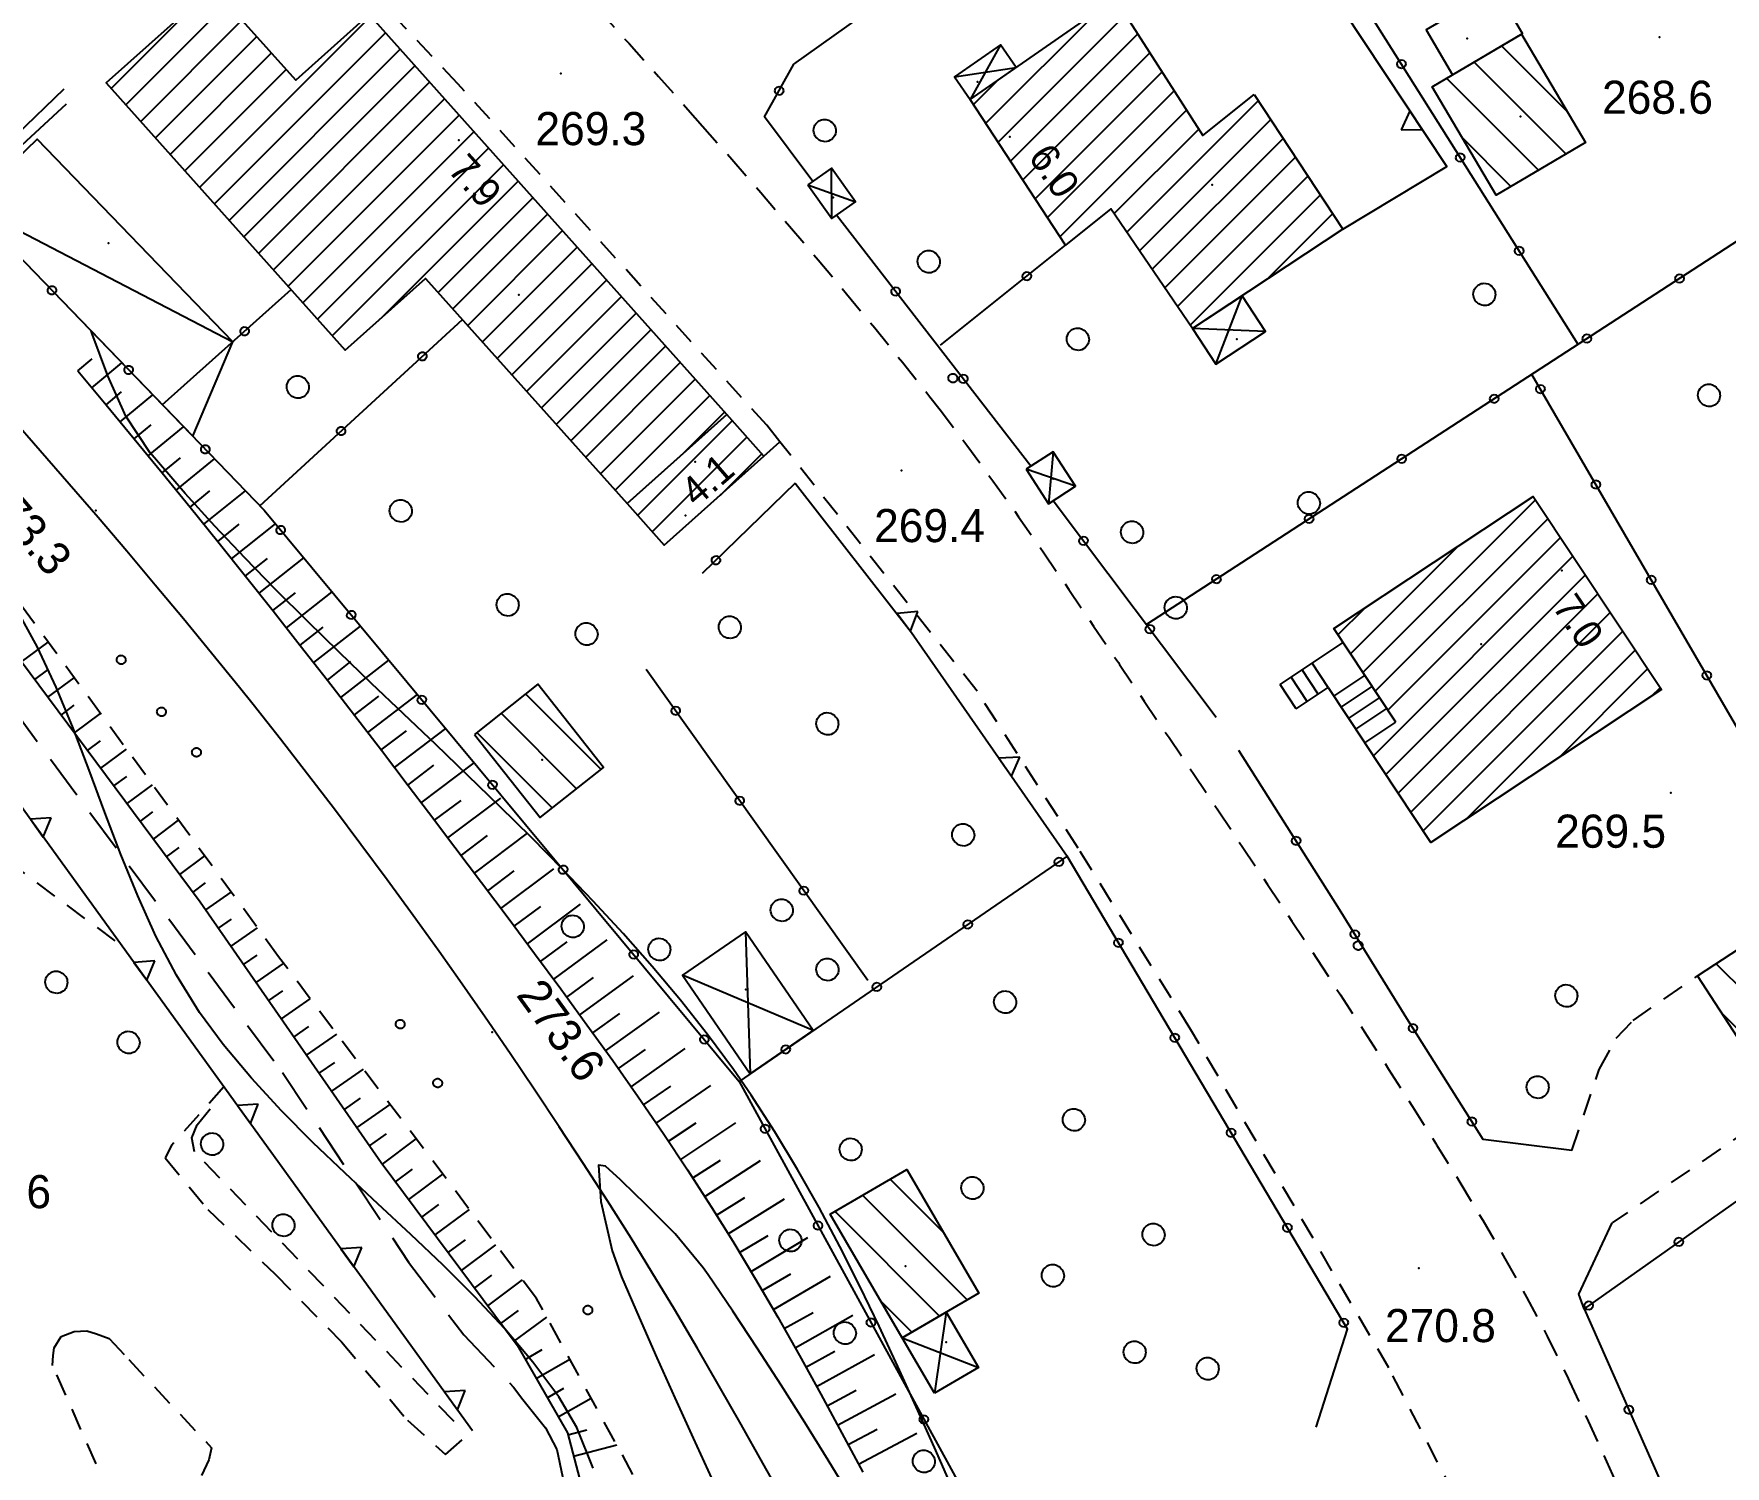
# Model space of a CAD drawing. Extents: x 1518652 to 1519378, y 5069750 to 5070202.
# Drawn here: x 1518920 to 1518996.6, y 5070074.2 to 5070139.1 of the extents above; entities that cross this region are included whole.
import ezdxf

# ---------------------------------------------------------------- set-up
doc = ezdxf.new("R2010")
doc.units = 0
doc.header["$MEASUREMENT"] = 0
for name, pattern in [('L04', [0]), ('L10', [1.7, 1, -0.7]), ('L12', [3, 2, -1])]:
    doc.linetypes.add(name, pattern=pattern)
for name, color, linetype in [('1100_FSbinario', 5, 'Continuous'), ('2221_SCampestre', 2, 'L12'), ('2310_SU', 2, 'Continuous'), ('2321_PEDmarciap', 1, 'L10'), ('2641_MUROspec', 2, 'Continuous'), ('3007_TETTOIE', 2, 'Continuous'), ('3013_BARACCHE', 2, 'Continuous'), ('3016_BOXmur', 2, 'Continuous'), ('3046_SCALE', 1, 'Continuous'), ('3047_GRADINI', 6, 'Continuous'), ('3054_CANCmuro', 1, 'L04'), ('3110_EDresiden', 3, 'Continuous'), ('3844_ILL', 4, 'Continuous'), ('3854_MTtr', 4, 'Continuous'), ('5100_ALBERO', 1, 'Continuous'), ('5651_VIALETTI', 1, 'L10'), ('7012_CLInter', 6, 'Continuous'), ('7111_SCARciglio', 1, 'Continuous'), ('7112_SCARpiede', 1, 'L10'), ('7113_SCARvest', 6, 'Continuous'), ('8321_PQTerra', 2, 'Continuous'), ('8322_Qmpiede', 2, 'Continuous'), ('8324_altezza', 1, 'Continuous'), ('SCM_Campiture', 1, 'Continuous'), ('SCM_Diagonali', 6, 'Continuous')]:
    doc.layers.add(name, color=color, linetype=linetype)
doc.styles.add('Style00', font='Leroy', dxfattribs={"height": 0.2})

# ---------------------------------------------------------------- blocks, each defined once
blk = doc.blocks.new('S37')
at = {"linetype": 'Continuous'}
for p, q in [((-0.99, -0.01), (-0.97, 0.17)), ((-0.97, 0.17), (-0.93, 0.33)), ((-0.93, 0.33), (-0.87, 0.47)), ((-0.87, 0.47), (-0.79, 0.6)), ((-0.79, 0.6), (-0.68, 0.71)), ((-0.68, 0.71), (-0.58, 0.8)), ((-0.58, 0.8), (-0.49, 0.87)), ((-0.49, 0.87), (-0.37, 0.93)), ((-0.37, 0.93), (-0.26, 0.97)), ((-0.26, 0.97), (-0.13, 0.99)), ((-0.13, 0.99), (-0.01, 1)), ((-0.01, 1), (0.15, 0.99)), ((0.15, 0.99), (0.35, 0.94)), ((0.35, 0.94), (0.55, 0.82)), ((0.55, 0.82), (0.68, 0.73)), ((0.68, 0.73), (0.77, 0.62)), ((0.77, 0.62), (0.87, 0.5)), ((0.87, 0.5), (0.93, 0.39)), ((0.93, 0.39), (0.99, 0.23)), ((0.99, 0.23), (1.01, 0.09)), ((1.01, 0.09), (1.03, -0.03)), ((-0.97, -0.15), (-0.99, -0.01)), ((-0.94, -0.26), (-0.97, -0.15)), ((-0.9, -0.4), (-0.94, -0.26)), ((-0.84, -0.51), (-0.9, -0.4)), ((-0.78, -0.61), (-0.84, -0.51)), ((-0.66, -0.71), (-0.78, -0.61)), ((-0.57, -0.8), (-0.66, -0.71)), ((-0.49, -0.87), (-0.57, -0.8)), ((-0.36, -0.93), (-0.49, -0.87)), ((-0.22, -0.98), (-0.36, -0.93)), ((-0.06, -1.01), (-0.22, -0.98)), ((0.07, -1.02), (-0.06, -1.01)), ((0.22, -1.01), (0.07, -1.02)), ((0.36, -0.97), (0.22, -1.01)), ((0.52, -0.89), (0.36, -0.97)), ((0.65, -0.81), (0.52, -0.89)), ((0.78, -0.68), (0.65, -0.81)), ((0.87, -0.56), (0.78, -0.68)), ((0.93, -0.45), (0.87, -0.56)), ((0.98, -0.3), (0.93, -0.45)), ((1.01, -0.17), (0.98, -0.3)), ((1.03, -0.03), (1.01, -0.17))]:
    blk.add_line(p, q, dxfattribs=at)
blk = doc.blocks.new('Q0050013')
at = {"linetype": 'Continuous'}
for p, q in [((-0.194, -0.003), (-0.17, 0.098)), ((-0.17, 0.098), (-0.099, 0.169)), ((-0.099, 0.169), (-0.001, 0.195)), ((-0.001, 0.195), (0.096, 0.17)), ((0.096, 0.17), (0.169, 0.1)), ((0.169, 0.1), (0.197, -0.001)), ((-0.162, -0.108), (-0.194, -0.003)), ((-0.096, -0.171), (-0.162, -0.108)), ((0.001, -0.196), (-0.096, -0.171)), ((0.097, -0.17), (0.001, -0.196)), ((0.168, -0.1), (0.097, -0.17)), ((0.197, -0.001), (0.168, -0.1))]:
    blk.add_line(p, q, dxfattribs=at)
blk = doc.blocks.new('Q0200100')
at = {"linetype": 'Continuous'}
for p, q in [((0, 0.8), (-0.5, 0)), ((0.5, 0), (0, 0.8)), ((-0.5, 0), (0.5, 0))]:
    blk.add_line(p, q, dxfattribs=at)
blk = doc.blocks.new('CAMP_AC31B08F')
at = {"layer": 'SCM_Campiture', "linetype": 'Continuous'}
for p, q in [((1518980.214, 5070110.151), (1518988.028, 5070117.964)), ((1518980.778, 5070109.301), (1518988.592, 5070117.114)), ((1518981.343, 5070108.45), (1518989.156, 5070116.264)), ((1518979.65, 5070111.001), (1518984.51, 5070115.861)), ((1518980.69, 5070106.384), (1518989.72, 5070115.414)), ((1518981.254, 5070105.534), (1518990.285, 5070114.564)), ((1518981.818, 5070104.684), (1518990.849, 5070113.714)), ((1518979.086, 5070111.851), (1518980.306, 5070113.071)), ((1518982.383, 5070103.834), (1518991.413, 5070112.864)), ((1518982.947, 5070102.984), (1518991.977, 5070112.014)), ((1518984.876, 5070103.498), (1518992.541, 5070111.164)), ((1518989.08, 5070106.288), (1518993.105, 5070110.314)), ((1518993.284, 5070109.079), (1518993.669, 5070109.464))]:
    blk.add_line(p, q, dxfattribs=at)
blk = doc.blocks.new('CAMP_FBAA5779')
at = {"layer": 'SCM_Campiture', "linetype": 'Continuous'}
for p, q in [((1518963.143, 5070135.017), (1518968.303, 5070140.177)), ((1518963.703, 5070134.163), (1518969.469, 5070139.929)), ((1518964.263, 5070133.308), (1518970.021, 5070139.067)), ((1518964.822, 5070132.454), (1518970.573, 5070138.204)), ((1518962.583, 5070135.872), (1518963.666, 5070136.954)), ((1518965.382, 5070131.599), (1518971.125, 5070137.342)), ((1518965.942, 5070130.745), (1518971.677, 5070136.48)), ((1518969.528, 5070130.088), (1518975.481, 5070136.041)), ((1518966.502, 5070129.89), (1518972.229, 5070135.617)), ((1518970.102, 5070129.248), (1518976.043, 5070135.189)), ((1518968.955, 5070130.929), (1518972.78, 5070134.755)), ((1518970.675, 5070128.407), (1518976.604, 5070134.336)), ((1518971.248, 5070127.566), (1518977.166, 5070133.484)), ((1518971.822, 5070126.725), (1518977.728, 5070132.631)), ((1518972.395, 5070125.884), (1518978.289, 5070131.779)), ((1518975.895, 5070127.97), (1518978.851, 5070130.926))]:
    blk.add_line(p, q, dxfattribs=at)
blk = doc.blocks.new('CAMP_CB25DDBD')
at = {"layer": 'SCM_Campiture', "linetype": 'Continuous'}
for p, q in [((1519002.67, 5070094.464), (1518998.606, 5070098.528)), ((1518998.177, 5070096.978), (1518997.408, 5070097.747)), ((1518997.609, 5070095.566), (1518996.209, 5070096.965)), ((1519003.029, 5070092.125), (1518998.177, 5070096.978)), ((1519001.831, 5070091.344), (1518997.609, 5070095.566)), ((1519000.633, 5070090.562), (1518996.441, 5070094.754))]:
    blk.add_line(p, q, dxfattribs=at)
blk = doc.blocks.new('CAMP_1608AC99')
at = {"layer": 'SCM_Campiture', "linetype": 'Continuous'}
for p, q in [((1518989.457, 5070135.562), (1518986.495, 5070138.523)), ((1518989.408, 5070133.631), (1518985.25, 5070137.789)), ((1518988.162, 5070132.897), (1518984.004, 5070137.055)), ((1518986.916, 5070132.163), (1518984.71, 5070134.37))]:
    blk.add_line(p, q, dxfattribs=at)
blk = doc.blocks.new('CAMP_8958B483')
at = {"layer": 'SCM_Campiture', "linetype": 'Continuous'}
for p, q in [((1518961.246, 5070084.775), (1518958.812, 5070087.209)), ((1518962.298, 5070081.743), (1518957.561, 5070086.48)), ((1518956.362, 5070085.699), (1518956.31, 5070085.751)), ((1518961.047, 5070081.014), (1518956.362, 5070085.699)), ((1518959.796, 5070080.285), (1518958.381, 5070081.7))]:
    blk.add_line(p, q, dxfattribs=at)
blk = doc.blocks.new('CAMP_EBACB422')
at = {"layer": 'SCM_Campiture', "linetype": 'Continuous'}
for p, q in [((1518945.723, 5070105.764), (1518942.305, 5070109.182)), ((1518944.617, 5070104.891), (1518941.199, 5070108.309)), ((1518943.51, 5070104.017), (1518940.092, 5070107.435))]:
    blk.add_line(p, q, dxfattribs=at)
blk = doc.blocks.new('CAMP_528824EA')
at = {"layer": 'SCM_Campiture', "linetype": 'Continuous'}
for p, q in [((1518923.541, 5070136.597), (1518927.811, 5070140.866)), ((1518924.209, 5070135.85), (1518928.8, 5070140.441)), ((1518927.546, 5070132.116), (1518935.291, 5070139.861)), ((1518924.876, 5070135.103), (1518929.468, 5070139.695)), ((1518928.214, 5070131.369), (1518935.959, 5070139.114)), ((1518925.544, 5070134.356), (1518930.135, 5070138.948)), ((1518926.211, 5070133.61), (1518930.803, 5070138.201)), ((1518928.881, 5070130.623), (1518936.626, 5070138.368)), ((1518926.879, 5070132.863), (1518931.47, 5070137.454)), ((1518929.549, 5070129.876), (1518937.294, 5070137.621)), ((1518930.216, 5070129.129), (1518937.961, 5070136.874)), ((1518930.884, 5070128.383), (1518938.629, 5070136.127)), ((1518931.551, 5070127.636), (1518939.296, 5070135.381)), ((1518932.219, 5070126.889), (1518939.964, 5070134.634)), ((1518932.886, 5070126.142), (1518940.631, 5070133.887)), ((1518933.554, 5070125.396), (1518941.298, 5070133.141)), ((1518935.774, 5070126.202), (1518941.966, 5070132.394)), ((1518938.347, 5070127.361), (1518942.633, 5070131.647)), ((1518939.014, 5070126.614), (1518943.301, 5070130.9)), ((1518939.682, 5070125.867), (1518943.968, 5070130.154)), ((1518940.349, 5070125.12), (1518944.636, 5070129.407)), ((1518941.017, 5070124.374), (1518945.303, 5070128.66)), ((1518941.684, 5070123.627), (1518945.971, 5070127.913)), ((1518942.352, 5070122.88), (1518946.638, 5070127.167)), ((1518943.019, 5070122.134), (1518947.306, 5070126.42)), ((1518943.687, 5070121.387), (1518947.973, 5070125.673)), ((1518944.354, 5070120.64), (1518948.641, 5070124.927)), ((1518945.022, 5070119.893), (1518949.308, 5070124.18)), ((1518945.689, 5070119.147), (1518949.976, 5070123.433)), ((1518946.357, 5070118.4), (1518950.643, 5070122.686)), ((1518949.44, 5070120.069), (1518951.311, 5070121.94))]:
    blk.add_line(p, q, dxfattribs=at)
blk = doc.blocks.new('CAMP_6D059918')
at = {"layer": 'SCM_Campiture', "linetype": 'Continuous'}
for p, q in [((1518947.374, 5070117.262), (1518951.661, 5070121.548)), ((1518948.042, 5070116.515), (1518952.328, 5070120.801)), ((1518951.125, 5070118.184), (1518952.996, 5070120.055))]:
    blk.add_line(p, q, dxfattribs=at)

msp = doc.modelspace()

# ---------------------------------------------------------------- linework, layer by layer
at = {"layer": '1100_FSbinario', "color": 18, "linetype": 'Continuous', "true_color": 0x000000}
msp.add_polyline3d([(1518954.031, 5070072.614, 274.082), (1518953.046, 5070074.355, 274.083), (1518952.061, 5070076.096, 274.084), (1518951.07, 5070077.835, 274.085), (1518950.07, 5070079.567, 274.086), (1518949.057, 5070081.292, 274.087), (1518948.025, 5070083.005, 274.088), (1518947.079, 5070084.534, 274.089), (1518946.008, 5070086.223, 274.049), (1518944.925, 5070087.904, 274.01), (1518943.829, 5070089.578, 273.97), (1518942.721, 5070091.244, 273.93), (1518941.6, 5070092.901, 273.891), (1518940.468, 5070094.551, 273.851), (1518939.324, 5070096.191, 273.811), (1518938.386, 5070097.519, 273.779), (1518937.221, 5070099.144, 273.732), (1518936.043, 5070100.76, 273.685), (1518934.851, 5070102.367, 273.638), (1518933.647, 5070103.965, 273.591), (1518932.431, 5070105.554, 273.544), (1518931.203, 5070107.133, 273.497), (1518929.963, 5070108.702, 273.45), (1518929.345, 5070109.476, 273.426), (1518928.087, 5070111.03, 273.397), (1518926.817, 5070112.575, 273.367), (1518925.536, 5070114.111, 273.337), (1518924.246, 5070115.64, 273.307), (1518922.947, 5070117.162, 273.277), (1518921.642, 5070118.677, 273.248), (1518920.331, 5070120.188, 273.218), (1518919.015, 5070121.695, 273.188)], dxfattribs=at)
at = {"layer": '2221_SCampestre', "color": 18, "linetype": 'L12', "true_color": 0x000000}
msp.add_polyline3d([(1518902.638, 5070126.301, 274.11), (1518904.424, 5070125.728, 274.315), (1518906.497, 5070124.694, 274.336), (1518910.414, 5070120.822, 274.287), (1518919.007, 5070108.635, 274.449), (1518931.292, 5070092.043, 274.632), (1518937, 5070083.452, 274.703), (1518939.507, 5070080.162, 274.808), (1518941.758, 5070077.794, 274.928), (1518942.182, 5070077.24, 274.851)], dxfattribs=at)
at = {"layer": '2310_SU', "color": 18, "linetype": 'Continuous', "true_color": 0x000000}
msp.add_polyline3d([(1518942.182, 5070077.24, 274.851), (1518943.212, 5070075.952, 274.88), (1518943.712, 5070074.969, 274.9), (1518943.983, 5070073.751, 274.921), (1518944.282, 5070071.977, 274.942), (1518944.686, 5070069.612, 274.978), (1518945.97, 5070065.701, 275.034), (1518950.453, 5070059.033, 274.985), (1518952.979, 5070054.846, 274.893), (1518958.136, 5070048.246, 274.823), (1518963.143, 5070042.955, 274.914), (1518967.472, 5070039.506, 274.928), (1518968.588, 5070038.475, 274.879), (1518973.57, 5070037.906, 274.893), (1518975.396, 5070033.556, 274.964), (1518977.688, 5070029.849, 275.041), (1518980.585, 5070026.922, 275.069), (1518982.872, 5070025.393, 275.076), (1518982.987, 5070025.338, 274.823), (1518983.454, 5070025.071, 274.823)], dxfattribs=at)
at = {"layer": '2321_PEDmarciap', "color": 18, "linetype": 'L10', "true_color": 0x000000}
for points in [[(1518953.094, 5070119.944, 269.999), (1518953.821, 5070120.594, 269.559), (1518953.226, 5070121.346, 269.548), (1518939.239, 5070136.806, 269.492), (1518935.799, 5070140.459, 269.328), (1518935.219, 5070139.941, 268.892)], [(1518945.644, 5070140.106, 269.246), (1518946.99, 5070138.626, 269.262), (1518948.328, 5070137.138, 269.278), (1518949.657, 5070135.643, 269.293), (1518950.32, 5070134.891, 269.301), (1518951.639, 5070133.388, 269.337), (1518952.952, 5070131.878, 269.372), (1518954.258, 5070130.361, 269.407), (1518955.554, 5070128.837, 269.443), (1518956.838, 5070127.302, 269.478), (1518958.11, 5070125.758, 269.514), (1518959.367, 5070124.202, 269.549), (1518960.606, 5070122.634, 269.584), (1518961.071, 5070122.037, 269.598), (1518962.28, 5070120.445, 269.673), (1518963.463, 5070118.833, 269.747), (1518964.624, 5070117.204, 269.823), (1518965.768, 5070115.562, 269.898), (1518966.9, 5070113.912, 269.973), (1518968.023, 5070112.255, 270.048), (1518969.143, 5070110.598, 270.123), (1518969.198, 5070110.516, 270.126), (1518970.318, 5070108.859, 270.184), (1518971.437, 5070107.202, 270.241), (1518972.556, 5070105.543, 270.298), (1518973.673, 5070103.884, 270.356), (1518974.787, 5070102.222, 270.413), (1518975.898, 5070100.559, 270.471), (1518977.005, 5070098.892, 270.528), (1518978.108, 5070097.223, 270.585), (1518979.205, 5070095.55, 270.643), (1518980.295, 5070093.874, 270.7), (1518981.379, 5070092.194, 270.758), (1518982.455, 5070090.508, 270.815), (1518983.522, 5070088.818, 270.872), (1518983.553, 5070088.77, 270.874), (1518984.607, 5070087.07, 270.946), (1518985.641, 5070085.355, 271.019), (1518986.648, 5070083.623, 271.091), (1518987.622, 5070081.874, 271.163), (1518988.557, 5070080.105, 271.236), (1518989.447, 5070078.316, 271.308), (1518989.571, 5070078.056, 271.318), (1518990.419, 5070076.247, 271.425), (1518991.249, 5070074.429, 271.532), (1518992.062, 5070072.603, 271.64)], [(1518996.76, 5070044.689, 273.61), (1518996.138, 5070046.528, 273.61), (1518995.472, 5070048.351, 273.61), (1518994.762, 5070050.157, 273.61), (1518994.009, 5070051.946, 273.61), (1518991.009, 5070058.89, 271.889), (1518987.501, 5070066.851, 271.621), (1518981.394, 5070078.665, 270.958), (1518972.426, 5070093.977, 270.408), (1518967.326, 5070102.195, 270.07), (1518962.745, 5070109.302, 269.724), (1518953.821, 5070120.594, 269.559)], [(1518906.556, 5070104.594, 276.261), (1518907.012, 5070103.834, 276.071), (1518907.482, 5070103.66, 276.134), (1518907.933, 5070103.814, 276.176), (1518910.62, 5070107.725, 276.219), (1518924.048, 5070097.746, 275.908)], [(1518928.644, 5070091.389, 275.479), (1518926.276, 5070088.741, 275.626), (1518925.984, 5070088.171, 275.669), (1518927.923, 5070085.831, 275.619), (1518930.964, 5070082.906, 275.535), (1518933.966, 5070079.852, 275.394), (1518936.961, 5070076.292, 275.33), (1518938.681, 5070074.747, 275.133), (1518939.894, 5070075.827, 275.074)], [(1518928.363, 5070061.886, 275.224), (1518920.89, 5070078.777, 275.704), (1518920.917, 5070079.232, 275.725), (1518920.961, 5070079.568, 275.711), (1518921.278, 5070080.084, 275.683), (1518921.869, 5070080.316, 275.619), (1518922.445, 5070080.336, 275.591), (1518922.877, 5070080.205, 275.535), (1518923.449, 5070080.003, 275.471), (1518924.334, 5070079.038, 275.563), (1518928.09, 5070075.051, 275.457), (1518927.958, 5070074.507, 275.45), (1518927.627, 5070073.787, 275.436)]]:
    msp.add_polyline3d(points, dxfattribs=at)
at = {"layer": '2641_MUROspec', "color": 18, "linetype": 'Continuous', "true_color": 0x000000}
for points in [[(1518979.314, 5070130.223, 267.115), (1518984.009, 5070133.065, 267.115), (1518970.86, 5070152.927, 267.023)], [(1518954.457, 5070137.697, 267.115), (1518964.154, 5070144.606, 267.955), (1518966.412, 5070144.308, 267.567), (1518968.959, 5070140.633, 273.342)], [(1518900.96, 5070113.588, 273.849), (1518901.918, 5070113.06, 273.857), (1518907.046, 5070120.542, 273.99), (1518912.293, 5070114.007, 274.033), (1518939.894, 5070075.827, 274.908)], [(1518954.503, 5070118.724, 269.753), (1518959.785, 5070111.967, 269.703), (1518966.822, 5070101.828, 270.296)]]:
    msp.add_polyline3d(points, dxfattribs=at)
at = {"layer": '3007_TETTOIE', "color": 18, "linetype": 'Continuous', "true_color": 0x000000}
for points in [[(1518962.435, 5070136.099, 269.985), (1518964.518, 5070137.547, 269.985), (1518963.804, 5070138.574, 269.985), (1518961.721, 5070137.126, 269.985)], [(1518955.085, 5070132.23, 269.985), (1518956.173, 5070130.706, 269.985), (1518957.239, 5070131.467, 269.985), (1518956.151, 5070132.991, 269.985)], [(1518974.742, 5070127.21, 270.218), (1518972.499, 5070125.733, 270.218), (1518973.562, 5070124.119, 270.218), (1518975.805, 5070125.597, 270.218)], [(1518964.968, 5070119.354, 269.95), (1518965.982, 5070117.793, 269.95), (1518967.202, 5070118.585, 269.95), (1518966.188, 5070120.146, 269.95)], [(1518952.478, 5070091.985, 270.761), (1518955.328, 5070093.94, 270.761), (1518952.263, 5070098.406, 270.761), (1518949.414, 5070096.451, 270.761)], [(1518960.814, 5070077.526, 271.628), (1518959.356, 5070080.028, 271.628), (1518961.349, 5070081.19, 271.628), (1518962.807, 5070078.688, 271.628)]]:
    msp.add_polyline3d(points, close=True, dxfattribs=at)
at = {"layer": '3013_BARACCHE', "color": 18, "linetype": 'Continuous', "true_color": 0x000000}
for points in [[(1518984.275, 5070137.215, 268.751), (1518987.442, 5070139.082, 268.751), (1518986.248, 5070141.109, 268.751), (1518983.08, 5070139.242, 268.751)], [(1518917.118, 5070131.322, 270.81), (1518927.235, 5070120.845, 270.81), (1518929.048, 5070125.126, 270.81), (1518920.196, 5070134.294, 270.81)]]:
    msp.add_polyline3d(points, close=True, dxfattribs=at)
at = {"layer": '3016_BOXmur', "color": 18, "linetype": 'Continuous', "true_color": 0x000000}
for points in [[(1518987.398, 5070139.055, 268.751), (1518990.289, 5070134.15, 268.751), (1518986.244, 5070131.766, 268.751), (1518983.353, 5070136.671, 268.751), (1518984.275, 5070137.215, 268.751)], [(1518939.985, 5070107.35, 270.994), (1518942.96, 5070103.583, 270.994), (1518945.836, 5070105.853, 270.994), (1518942.861, 5070109.621, 270.994)], [(1518999.609, 5070089.895, 269.816), (1518995.36, 5070096.411, 269.816), (1518999.599, 5070099.175, 269.816), (1519003.848, 5070092.658, 269.816)], [(1518959.356, 5070080.028, 271.628), (1518956.093, 5070085.624, 271.628), (1518959.57, 5070087.651, 271.628), (1518962.832, 5070082.054, 271.628)]]:
    msp.add_polyline3d(points, close=True, dxfattribs=at)
at = {"layer": '3046_SCALE', "color": 18, "linetype": 'Continuous', "true_color": 0x000000}
for points in [[(1518976.467, 5070109.61, 269.562), (1518979.318, 5070111.502, 271.755)], [(1518977.199, 5070108.507, 269.908), (1518978.644, 5070109.466, 271.518), (1518980.302, 5070106.969, 273.814)]]:
    msp.add_polyline3d(points, dxfattribs=at)
at = {"layer": '3047_GRADINI', "color": 18, "linetype": 'Continuous', "true_color": 0x000000}
for points in [[(1518977.694, 5070108.836, 0), (1518976.962, 5070109.939, 0)], [(1518978.197, 5070109.169, 0), (1518977.465, 5070110.272, 0)], [(1518978.644, 5070109.466, 0), (1518977.913, 5070110.569, 0)], [(1518978.9, 5070109.082, 0), (1518980.305, 5070110.014, 0)], [(1518977.199, 5070108.507, 0), (1518976.467, 5070109.61, 0)], [(1518979.229, 5070108.585, 0), (1518980.634, 5070109.518, 0)], [(1518979.568, 5070108.075, 0), (1518980.973, 5070109.007, 0)], [(1518979.895, 5070107.582, 0), (1518981.3, 5070108.514, 0)]]:
    msp.add_polyline3d(points, dxfattribs=at)
at = {"layer": '3054_CANCmuro', "color": 18, "linetype": 'L04', "true_color": 0x000000}
for points in [[(1518896.253, 5070153.886, 270.635), (1518901.783, 5070148.358, 271.339), (1518916.736, 5070131.718, 272.411), (1518930.461, 5070117.503, 271.593), (1518951.976, 5070091.64, 271.191)], [(1518989.957, 5070125.008, 268.73), (1518972.359, 5070152.927, 268.755)], [(1518995.386, 5070152.927, 267.554), (1519026.712, 5070103.581, 267.346), (1519006.141, 5070092.578, 268.85), (1518990.235, 5070081.344, 270.084), (1518989.989, 5070082, 270.655), (1518991.508, 5070085.232, 270.338)], [(1518955.305, 5070132.386, 269.774), (1518953.125, 5070135.311, 269.513), (1518954.457, 5070137.697, 269.245)], [(1518921.509, 5070135.877, 271.142), (1518916.853, 5070131.597, 272.432)], [(1519002.942, 5070133.435, 267.99), (1518970.414, 5070112.324, 268.526)], [(1518965.186, 5070119.496, 269.612), (1518956.378, 5070130.865, 269.929)], [(1518961.089, 5070124.978, 269.605), (1518966.754, 5070129.505, 269.506)], [(1518925.856, 5070122.273, 274.926), (1518931.687, 5070127.485, 275.325)], [(1518930.27, 5070117.701, 271.614), (1518939.441, 5070126.136, 271.579)], [(1519005.833, 5070092.724, 268.914), (1518987.864, 5070123.649, 268.56)], [(1518954.503, 5070118.724, 269.753), (1518950.301, 5070114.632, 269.583)], [(1518973.577, 5070108.119, 270.028), (1518966.195, 5070117.931, 269.88)], [(1518957.795, 5070096.199, 270.465), (1518947.768, 5070110.293, 270.832)], [(1518989.674, 5070088.501, 270.373), (1518985.658, 5070089.011, 271.043), (1518982.282, 5070094.367, 270.782), (1518979.152, 5070099.426, 270.69), (1518974.604, 5070106.626, 270.408)], [(1518978.093, 5070075.982, 271.036), (1518979.517, 5070080.422, 270.951), (1518966.822, 5070101.828, 270.296), (1518951.976, 5070091.64, 270.733), (1518963.157, 5070071.175, 272.101), (1518970.875, 5070056.456, 272.471), (1518975.681, 5070040.778, 274.498), (1518990.585, 5070044.078, 273.046), (1518994.718, 5070028.317, 273.786)], [(1518990.235, 5070081.344, 270.084), (1518996.424, 5070067.354, 269.971), (1519002.362, 5070053.415, 270.091), (1519003.377, 5070053.197, 272.46)]]:
    msp.add_polyline3d(points, dxfattribs=at)
at = {"layer": '3110_EDresiden', "color": 18, "linetype": 'Continuous', "true_color": 0x000000}
for points in [[(1518928.15, 5070141.169, 268.843), (1518923.316, 5070136.848, 270.183), (1518934.139, 5070124.741, 276.832), (1518937.78, 5070127.995, 276.832), (1518946.897, 5070117.796, 271.099), (1518951.41, 5070121.829, 269.442), (1518935.219, 5070139.941, 268.892), (1518931.9, 5070136.974, 269.139)], [(1518975.292, 5070136.328, 268.223), (1518979.314, 5070130.223, 270.662), (1518972.499, 5070125.733, 273.342), (1518968.807, 5070131.146, 267.115), (1518966.754, 5070129.505, 269.506), (1518962.435, 5070136.099, 273.342), (1518969, 5070140.662, 273.342), (1518972.964, 5070134.468, 267.115)], [(1518951.41, 5070121.829, 269.999), (1518946.897, 5070117.796, 269.999), (1518948.582, 5070115.911, 269.999), (1518953.094, 5070119.944, 269.999)], [(1518981.707, 5070107.901, 269.788), (1518978.897, 5070112.136, 269.598), (1518987.922, 5070118.125, 269.548), (1518993.729, 5070109.374, 269.259), (1518983.299, 5070102.452, 269.534), (1518980.302, 5070106.969, 269.492)]]:
    msp.add_polyline3d(points, close=True, dxfattribs=at)
at = {"layer": '5651_VIALETTI', "color": 18, "linetype": 'L10', "true_color": 0x000000}
for points in [[(1518989.674, 5070088.501, 270.373), (1518990.91, 5070092.177, 270.014), (1518991.682, 5070093.592, 269.963), (1518992.448, 5070094.396, 269.928), (1518995.36, 5070096.411, 269.816)], [(1518939.065, 5070076.234, 275.069), (1518927.317, 5070088.447, 275.76), (1518927.188, 5070089.076, 275.648), (1518927.427, 5070089.665, 275.605), (1518928.022, 5070090.396, 275.655)], [(1518999.217, 5070090.497, 269.816), (1518991.508, 5070085.232, 270.338)]]:
    msp.add_polyline3d(points, dxfattribs=at)
at = {"layer": '7012_CLInter', "color": 18, "linetype": 'Continuous', "true_color": 0x000000}
for points in [[(1518961.629, 5070073.208, 272), (1518960.812, 5070075.055, 272), (1518959.99, 5070076.898, 272), (1518959.157, 5070078.735, 272), (1518958.308, 5070080.559, 272), (1518957.435, 5070082.368, 272), (1518956.534, 5070084.157, 272), (1518955.598, 5070085.921, 272), (1518954.621, 5070087.655, 272), (1518953.597, 5070089.356, 272), (1518952.52, 5070091.02, 272), (1518951.723, 5070092.172, 272), (1518950.546, 5070093.764, 272), (1518949.317, 5070095.32, 272), (1518948.041, 5070096.842, 272), (1518946.723, 5070098.335, 272), (1518945.368, 5070099.803, 272), (1518943.982, 5070101.248, 272), (1518942.571, 5070102.676, 272), (1518941.14, 5070104.089, 272), (1518939.693, 5070105.492, 272), (1518938.237, 5070106.888, 272), (1518936.777, 5070108.281, 272), (1518935.318, 5070109.674, 272), (1518933.865, 5070111.072, 272), (1518932.424, 5070112.479, 272), (1518931.001, 5070113.897, 272), (1518929.6, 5070115.331, 272), (1518928.228, 5070116.784, 272), (1518926.888, 5070118.26, 272), (1518925.588, 5070119.764, 272), (1518925.296, 5070120.112, 272), (1518924.21, 5070121.76, 272), (1518923.388, 5070123.587, 272), (1518922.678, 5070125.492, 272), (1518922.629, 5070125.615, 272)], [(1518945.366, 5070074.127, 274), (1518944.62, 5070075.963, 274), (1518943.814, 5070077.349, 274), (1518942.639, 5070078.926, 274), (1518941.36, 5070080.437, 274), (1518939.998, 5070081.895, 274), (1518938.573, 5070083.315, 274), (1518937.107, 5070084.709, 274), (1518935.621, 5070086.092, 274), (1518934.135, 5070087.476, 274), (1518932.671, 5070088.876, 274), (1518931.25, 5070090.305, 274), (1518929.891, 5070091.776, 274), (1518928.618, 5070093.303, 274), (1518927.542, 5070094.763, 274), (1518926.495, 5070096.442, 274), (1518925.57, 5070098.206, 274), (1518924.741, 5070100.037, 274), (1518923.979, 5070101.913, 274), (1518923.257, 5070103.817, 274), (1518922.546, 5070105.727, 274), (1518921.819, 5070107.624, 274), (1518921.046, 5070109.489, 274), (1518920.201, 5070111.301, 274), (1518919.255, 5070113.041, 274)], [(1518957.041, 5070072.775, 274), (1518956.003, 5070074.488, 274), (1518954.948, 5070076.19, 274), (1518953.875, 5070077.881, 274), (1518952.786, 5070079.561, 274), (1518951.683, 5070081.228, 274), (1518950.565, 5070082.883, 274), (1518950.352, 5070083.194, 274), (1518949.083, 5070084.736, 274), (1518947.656, 5070086.151, 274), (1518947.274, 5070086.522, 274), (1518946.607, 5070087.187, 274), (1518945.916, 5070087.795, 274), (1518945.609, 5070087.838, 274), (1518945.708, 5070086.199, 274), (1518946.228, 5070083.971, 274), (1518946.653, 5070082.785, 274), (1518947.443, 5070080.953, 274), (1518948.247, 5070079.126, 274), (1518949.063, 5070077.304, 274), (1518949.89, 5070075.485, 274), (1518950.726, 5070073.669, 274)]]:
    msp.add_polyline3d(points, dxfattribs=at)
at = {"layer": '7111_SCARciglio', "color": 18, "linetype": 'Continuous', "true_color": 0x000000}
for points in [[(1518902.227, 5070127.464, 274.343), (1518904.245, 5070126.973, 274.301), (1518905.88, 5070126.416, 274.371), (1518907.848, 5070125.277, 274.357), (1518914.699, 5070117.06, 274.456), (1518927.568, 5070099.774, 274.385), (1518935.771, 5070087.965, 274.562), (1518941.916, 5070079.698, 274.71), (1518944.203, 5070075.723, 274.766), (1518945.55, 5070070.615, 274.823), (1518947.21, 5070066.96, 274.801), (1518949.599, 5070062.492, 274.724), (1518951.491, 5070059.832, 274.505), (1518954.529, 5070056.877, 274.583), (1518957.169, 5070053.518, 274.266)], [(1518922.027, 5070123.806, 272.883), (1518923.309, 5070122.272, 272.911), (1518924.584, 5070120.731, 272.938), (1518925.853, 5070119.186, 272.965), (1518927.117, 5070117.634, 272.992), (1518928.373, 5070116.078, 273.019), (1518929.624, 5070114.516, 273.046), (1518930.868, 5070112.949, 273.073), (1518932.105, 5070111.377, 273.1), (1518933.336, 5070109.8, 273.127), (1518934.561, 5070108.218, 273.154), (1518935.778, 5070106.631, 273.181), (1518936.989, 5070105.04, 273.208), (1518937.901, 5070103.833, 273.229), (1518939.105, 5070102.236, 273.241), (1518940.31, 5070100.637, 273.253), (1518941.513, 5070099.037, 273.264), (1518942.712, 5070097.432, 273.276), (1518943.903, 5070095.821, 273.288), (1518945.084, 5070094.204, 273.3), (1518946.251, 5070092.577, 273.312), (1518947.401, 5070090.94, 273.324), (1518948.532, 5070089.29, 273.336), (1518949.64, 5070087.627, 273.347), (1518950.723, 5070085.948, 273.359), (1518951.69, 5070084.396, 273.37), (1518952.719, 5070082.685, 273.392), (1518953.724, 5070080.958, 273.415), (1518954.708, 5070079.219, 273.437), (1518955.675, 5070077.469, 273.46), (1518956.627, 5070075.71, 273.482), (1518957.567, 5070073.943, 273.505)]]:
    msp.add_polyline3d(points, dxfattribs=at)
at = {"layer": '7112_SCARpiede', "color": 18, "linetype": 'L10', "true_color": 0x000000}
msp.add_polyline3d([(1518958.18, 5070054.05, 273.624), (1518953.06, 5070062.485, 273.553), (1518947.985, 5070072.355, 273.539), (1518942.799, 5070081.809, 273.363), (1518931.12, 5070097.281, 273.363), (1518917.115, 5070116.405, 273.151), (1518907.698, 5070127.829, 273.024), (1518905.551, 5070129.54, 273.046), (1518903.447, 5070129.62, 273.116), (1518901.766, 5070129.288, 273.433)], dxfattribs=at)
at = {"layer": '7113_SCARvest', "color": 18, "linetype": 'Continuous', "true_color": 0x000000}
for points in [[(1518919.255, 5070134.499, 0), (1518921.414, 5070136.581, 0)], [(1518922.027, 5070123.806, 0), (1518922.677, 5070124.349, 0)], [(1518922.668, 5070123.039, 0), (1518924.023, 5070124.171, 0)], [(1518923.309, 5070122.272, 0), (1518924.014, 5070122.861, 0)], [(1518923.946, 5070121.502, 0), (1518925.421, 5070122.723, 0)], [(1518924.584, 5070120.731, 0), (1518925.351, 5070121.366, 0)], [(1518925.218, 5070119.96, 0), (1518926.819, 5070121.275, 0)], [(1518925.852, 5070119.187, 0), (1518926.684, 5070119.87, 0)], [(1518926.483, 5070118.413, 0), (1518928.218, 5070119.826, 0)], [(1518927.114, 5070117.637, 0), (1518928.015, 5070118.371, 0)], [(1518927.742, 5070116.86, 0), (1518929.619, 5070118.376, 0)], [(1518928.37, 5070116.082, 0), (1518929.343, 5070116.868, 0)], [(1518928.994, 5070115.303, 0), (1518930.974, 5070116.887, 0)], [(1518929.619, 5070114.522, 0), (1518930.616, 5070115.32, 0)], [(1518930.24, 5070113.74, 0), (1518932.259, 5070115.342, 0)], [(1518930.862, 5070112.957, 0), (1518931.88, 5070113.765, 0)], [(1518931.48, 5070112.172, 0), (1518933.544, 5070113.797, 0)], [(1518932.098, 5070111.386, 0), (1518933.141, 5070112.207, 0)], [(1518932.713, 5070110.599, 0), (1518934.83, 5070112.251, 0)], [(1518919.485, 5070110.631, 0), (1518920.688, 5070111.527, 0)], [(1518933.328, 5070109.81, 0), (1518934.399, 5070110.646, 0)], [(1518933.94, 5070109.021, 0), (1518936.116, 5070110.705, 0)], [(1518920.082, 5070109.829, 0), (1518920.68, 5070110.275, 0)], [(1518920.679, 5070109.027, 0), (1518921.869, 5070109.913, 0)], [(1518935.16, 5070107.437, 0), (1518937.403, 5070109.159, 0)], [(1518921.276, 5070108.225, 0), (1518921.868, 5070108.666, 0)], [(1518934.552, 5070108.23, 0), (1518935.654, 5070109.083, 0)], [(1518921.873, 5070107.423, 0), (1518923.051, 5070108.3, 0)], [(1518936.373, 5070105.849, 0), (1518938.69, 5070107.612, 0)], [(1518922.47, 5070106.621, 0), (1518923.056, 5070107.057, 0)], [(1518935.769, 5070106.644, 0), (1518936.906, 5070107.517, 0)], [(1518923.068, 5070105.819, 0), (1518924.233, 5070106.686, 0)], [(1518937.581, 5070104.256, 0), (1518939.975, 5070106.064, 0)], [(1518923.665, 5070105.016, 0), (1518924.244, 5070105.448, 0)], [(1518936.979, 5070105.053, 0), (1518938.154, 5070105.948, 0)], [(1518924.262, 5070104.214, 0), (1518925.414, 5070105.072, 0)], [(1518924.859, 5070103.412, 0), (1518925.432, 5070103.839, 0)], [(1518938.183, 5070103.458, 0), (1518939.381, 5070104.361, 0)], [(1518938.785, 5070102.66, 0), (1518941.181, 5070104.465, 0)], [(1518925.456, 5070102.61, 0), (1518926.596, 5070103.459, 0)], [(1518926.053, 5070101.808, 0), (1518926.62, 5070102.23, 0)], [(1518939.387, 5070101.861, 0), (1518940.585, 5070102.764, 0)], [(1518939.989, 5070101.063, 0), (1518942.384, 5070102.869, 0)], [(1518926.651, 5070101.006, 0), (1518927.778, 5070101.845, 0)], [(1518940.59, 5070100.264, 0), (1518941.789, 5070101.166, 0)], [(1518941.191, 5070099.465, 0), (1518943.589, 5070101.268, 0)], [(1518927.248, 5070100.204, 0), (1518927.808, 5070100.621, 0)], [(1518927.827, 5070099.401, 0), (1518928.981, 5070100.202, 0)], [(1518941.791, 5070098.666, 0), (1518942.992, 5070099.563, 0)], [(1518942.389, 5070097.864, 0), (1518944.792, 5070099.66, 0)], [(1518928.397, 5070098.579, 0), (1518928.985, 5070098.987, 0)], [(1518928.968, 5070097.758, 0), (1518930.163, 5070098.588, 0)], [(1518942.985, 5070097.063, 0), (1518944.191, 5070097.955, 0)], [(1518943.579, 5070096.259, 0), (1518945.992, 5070098.043, 0)], [(1518929.539, 5070096.937, 0), (1518930.146, 5070097.359, 0)], [(1518930.109, 5070096.116, 0), (1518931.349, 5070096.977, 0)], [(1518944.171, 5070095.455, 0), (1518945.382, 5070096.339, 0)], [(1518944.76, 5070094.647, 0), (1518947.184, 5070096.416, 0)], [(1518930.68, 5070095.294, 0), (1518931.316, 5070095.736, 0)], [(1518931.25, 5070094.473, 0), (1518932.555, 5070095.38, 0)], [(1518945.345, 5070093.839, 0), (1518946.564, 5070094.714, 0)], [(1518945.928, 5070093.027, 0), (1518948.366, 5070094.775, 0)], [(1518931.821, 5070093.652, 0), (1518932.489, 5070094.116, 0)], [(1518932.391, 5070092.831, 0), (1518933.761, 5070093.782, 0)], [(1518946.506, 5070092.214, 0), (1518947.733, 5070093.076, 0)], [(1518947.081, 5070091.396, 0), (1518949.535, 5070093.121, 0)], [(1518932.962, 5070092.009, 0), (1518933.663, 5070092.496, 0)], [(1518933.532, 5070091.188, 0), (1518934.967, 5070092.185, 0)], [(1518934.103, 5070090.367, 0), (1518934.836, 5070090.876, 0)], [(1518947.65, 5070090.577, 0), (1518948.887, 5070091.426, 0)], [(1518948.215, 5070089.753, 0), (1518950.689, 5070091.449, 0)], [(1518934.673, 5070089.545, 0), (1518936.173, 5070090.587, 0)], [(1518935.244, 5070088.724, 0), (1518936.01, 5070089.256, 0)], [(1518948.773, 5070088.928, 0), (1518950.022, 5070089.76, 0)], [(1518949.328, 5070088.096, 0), (1518951.824, 5070089.759, 0)], [(1518935.822, 5070087.896, 0), (1518937.348, 5070089.031, 0)], [(1518936.418, 5070087.094, 0), (1518937.184, 5070087.663, 0)], [(1518949.874, 5070087.264, 0), (1518951.135, 5070088.077, 0)], [(1518950.417, 5070086.423, 0), (1518952.938, 5070088.05, 0)], [(1518937.015, 5070086.291, 0), (1518938.553, 5070087.434, 0)], [(1518950.95, 5070085.583, 0), (1518952.224, 5070086.377, 0)], [(1518951.479, 5070084.735, 0), (1518954.025, 5070086.321, 0)], [(1518937.612, 5070085.489, 0), (1518938.383, 5070086.062, 0)], [(1518938.208, 5070084.686, 0), (1518939.758, 5070085.838, 0)], [(1518951.997, 5070083.885, 0), (1518953.283, 5070084.658, 0)], [(1518938.805, 5070083.884, 0), (1518939.582, 5070084.462, 0)], [(1518939.401, 5070083.081, 0), (1518940.962, 5070084.241, 0)], [(1518952.513, 5070083.028, 0), (1518955.084, 5070084.574, 0)], [(1518939.998, 5070082.279, 0), (1518940.781, 5070082.861, 0)], [(1518940.594, 5070081.476, 0), (1518942.167, 5070082.645, 0)], [(1518953.019, 5070082.17, 0), (1518954.315, 5070082.925, 0)], [(1518953.522, 5070081.306, 0), (1518956.114, 5070082.816, 0)], [(1518941.191, 5070080.673, 0), (1518941.98, 5070081.26, 0)], [(1518941.787, 5070079.871, 0), (1518943.261, 5070080.966, 0)], [(1518954.017, 5070080.442, 0), (1518955.322, 5070081.18, 0)], [(1518954.509, 5070079.571, 0), (1518957.12, 5070081.049, 0)], [(1518942.29, 5070079.048, 0), (1518943.059, 5070079.491, 0)], [(1518954.995, 5070078.701, 0), (1518956.308, 5070079.426, 0)], [(1518955.478, 5070077.825, 0), (1518958.104, 5070079.276, 0)], [(1518942.788, 5070078.181, 0), (1518944.309, 5070079.056, 0)], [(1518943.287, 5070077.315, 0), (1518944.038, 5070077.747, 0)], [(1518943.786, 5070076.448, 0), (1518945.271, 5070077.302, 0)], [(1518955.956, 5070076.95, 0), (1518957.275, 5070077.663, 0)], [(1518956.432, 5070076.07, 0), (1518959.07, 5070077.497, 0)], [(1518944.224, 5070075.642, 0), (1518945.079, 5070075.867, 0)], [(1518956.903, 5070075.19, 0), (1518958.227, 5070075.895, 0)], [(1518957.373, 5070074.308, 0), (1518960.021, 5070075.717, 0)], [(1518944.479, 5070074.675, 0), (1518946.43, 5070075.189, 0)]]:
    msp.add_polyline3d(points, dxfattribs=at)
at = {"layer": '8321_PQTerra', "color": 18, "linetype": 'Continuous', "true_color": 0x000000}
for p in [(1518993.643, 5070138.923, 268.632), (1518943.902, 5070137.278, 269.259), (1518959.325, 5070119.304, 269.428), (1518922.849, 5070117.493, 273.307), (1518994.165, 5070104.699, 269.478), (1518940.793, 5070093.861, 273.567), (1518982.754, 5070083.18, 270.796)]:
    msp.add_point(p, dxfattribs=at)
at = {"layer": '8322_Qmpiede', "linetype": 'Continuous'}
for p in [(1518984.941, 5070138.855, 268.751), (1518962.76, 5070136.894, 269.985), (1518987.35, 5070135.332, 268.751), (1518973.387, 5070132.236, 270.097), (1518956.23, 5070131.66, 269.985), (1518923.425, 5070129.587, 270.81), (1518941.991, 5070127.251, 269.999), (1518974.515, 5070125.247, 270.218), (1518949.975, 5070119.69, 269.999), (1518966.189, 5070118.914, 269.95), (1518985.573, 5070111.429, 269.572), (1518943.05, 5070106.204, 270.994), (1518952.272, 5070095.792, 270.761), (1518959.508, 5070083.278, 271.628), (1518961.34, 5070079.835, 271.628)]:
    msp.add_point(p, dxfattribs=at)
at = {"layer": '8324_altezza', "color": 18, "linetype": 'Continuous', "true_color": 0x000000}
for p in [(1518964.229, 5070134.401, 6.045), (1518939.276, 5070134.258, 7.905), (1518949.548, 5070117.264, 4.118), (1518989.219, 5070114.774, 6.985)]:
    msp.add_point(p, dxfattribs=at)
at = {"layer": 'SCM_Diagonali', "color": 18, "linetype": 'Continuous', "true_color": 0x000000}
for points in [[(1518963.804, 5070138.574, 0), (1518962.435, 5070136.099, 0)], [(1518961.721, 5070137.126, 0), (1518964.518, 5070137.547, 0)], [(1518956.173, 5070130.706, 0), (1518956.151, 5070132.991, 0)], [(1518955.085, 5070132.23, 0), (1518957.239, 5070131.467, 0)], [(1518917.118, 5070131.322, 0), (1518929.048, 5070125.126, 0)], [(1518973.562, 5070124.119, 0), (1518974.742, 5070127.21, 0)], [(1518975.805, 5070125.597, 0), (1518972.499, 5070125.733, 0)], [(1518966.188, 5070120.146, 0), (1518965.982, 5070117.793, 0)], [(1518967.202, 5070118.585, 0), (1518964.968, 5070119.354, 0)], [(1518952.263, 5070098.406, 0), (1518952.478, 5070091.985, 0)], [(1518955.328, 5070093.94, 0), (1518949.414, 5070096.451, 0)], [(1518961.349, 5070081.19, 0), (1518960.814, 5070077.526, 0)], [(1518959.356, 5070080.028, 0), (1518962.807, 5070078.688, 0)]]:
    msp.add_polyline3d(points, dxfattribs=at)

# ---------------------------------------------------------------- block references
at = {"layer": '2641_MUROspec', "color": 18, "linetype": 'Continuous', "true_color": 0x000000}
for p, xscale, yscale, zscale, rotation in [((1518982.622, 5070135.159, 267.106), 0.999999999683127, 0.999999999683127, 0.999999999683127, 123.5051112141212), ((1518959.43, 5070112.421, 269.707), 0.9999999999061134, 0.9999999999061134, 0.9999999999061134, 308.0128681193329), ((1518964.018, 5070105.868, 270.06), 1.000000000160873, 1.000000000160873, 1.000000000160873, 304.7631538735229), ((1518920.175, 5070103.103, 274.283), 0.9999999996257743, 0.9999999996257743, 0.9999999996257743, 305.8635248023145), ((1518924.862, 5070096.62, 274.431), 0.9999999996257743, 0.9999999996257743, 0.9999999996257743, 305.8635248023145), ((1518929.549, 5070090.137, 274.58), 0.9999999996257743, 0.9999999996257743, 0.9999999996257743, 305.8635248023145), ((1518934.236, 5070083.653, 274.729), 0.9999999996257743, 0.9999999996257743, 0.9999999996257743, 305.8635248023145), ((1518938.923, 5070077.17, 274.877), 0.9999999996257743, 0.9999999996257743, 0.9999999996257743, 305.8635248023145)]:
    msp.add_blockref('Q0200100', p, dxfattribs=dict(at, xscale=xscale, yscale=yscale, zscale=zscale, rotation=rotation))
at = {"layer": '3054_CANCmuro', "color": 18, "linetype": 'Continuous', "true_color": 0x000000}
for p, xscale, yscale, zscale, rotation in [((1518981.958, 5070137.697, 268.742), 1.000000000220043, 1.000000000220043, 1.000000000220043, 122.2238801643633), ((1518953.784, 5070136.492, 269.38), 1.000000000169516, 1.000000000169516, 1.000000000169516, 60.82889737381799), ((1518984.624, 5070133.467, 268.738), 1.000000000220043, 1.000000000220043, 1.000000000220043, 122.2238801643633), ((1518987.291, 5070129.237, 268.734), 1.000000000220043, 1.000000000220043, 1.000000000220043, 122.2238801643633), ((1518964.995, 5070128.099, 269.537), 1.000000000052251, 1.000000000052251, 1.000000000052251, 38.62809967049105), ((1518994.553, 5070127.991, 268.128), 1.00000000017159, 1.00000000017159, 1.00000000017159, 212.9845865377459), ((1518920.858, 5070127.449, 272.165), 1.000000000110357, 1.000000000110357, 1.000000000110357, 313.9956789621854), ((1518959.062, 5070127.401, 269.832), 0.9999999998439589, 0.9999999998439589, 0.9999999998439589, 127.7660747068503), ((1518929.584, 5070125.605, 275.181), 1.00000000013806, 1.00000000013806, 1.00000000013806, 41.79313141630878), ((1518990.359, 5070125.269, 268.197), 1.00000000017159, 1.00000000017159, 1.00000000017159, 212.9845865377459), ((1518937.63, 5070124.47, 271.586), 1.000000000137166, 1.000000000137166, 1.000000000137166, 42.60530085388962), ((1518924.331, 5070123.852, 271.958), 1.000000000110357, 1.000000000110357, 1.000000000110357, 313.9956789621854), ((1518962.124, 5070123.448, 269.722), 0.9999999998439589, 0.9999999998439589, 0.9999999998439589, 127.7660747068503), ((1518988.25, 5070122.986, 268.567), 0.9999999998686291, 0.9999999998686291, 0.9999999998686291, 120.1584274813992), ((1518986.165, 5070122.547, 268.266), 1.00000000017159, 1.00000000017159, 1.00000000017159, 212.9845865377459), ((1518933.95, 5070121.086, 271.6), 1.000000000137166, 1.000000000137166, 1.000000000137166, 42.60530085388962), ((1518927.804, 5070120.255, 271.751), 1.000000000110357, 1.000000000110357, 1.000000000110357, 313.9956789621854), ((1518981.971, 5070119.825, 268.335), 1.00000000017159, 1.00000000017159, 1.00000000017159, 212.9845865377459), ((1518990.762, 5070118.663, 268.617), 0.9999999998686291, 0.9999999998686291, 0.9999999998686291, 120.1584274813992), ((1518931.212, 5070116.6, 271.579), 0.9999999999449108, 0.9999999999449108, 0.9999999999449108, 309.7564221808374), ((1518977.777, 5070117.103, 268.404), 1.00000000017159, 1.00000000017159, 1.00000000017159, 212.9845865377459), ((1518967.566, 5070116.11, 269.907), 0.999999999939561, 0.999999999939561, 0.999999999939561, 126.9546367281725), ((1518950.921, 5070115.236, 269.608), 0.9999999998606813, 0.9999999998606813, 0.9999999998606813, 224.230505004595), ((1518973.583, 5070114.381, 268.474), 1.00000000017159, 1.00000000017159, 1.00000000017159, 212.9845865377459), ((1518993.274, 5070114.34, 268.666), 0.9999999998686291, 0.9999999998686291, 0.9999999998686291, 120.1584274813992), ((1518934.41, 5070112.757, 271.519), 0.9999999999449108, 0.9999999999449108, 0.9999999999449108, 309.7564221808374), ((1518970.572, 5070112.115, 269.967), 0.999999999939561, 0.999999999939561, 0.999999999939561, 126.9546367281725), ((1518995.786, 5070110.017, 268.716), 0.9999999998686291, 0.9999999998686291, 0.9999999998686291, 120.1584274813992), ((1518937.607, 5070108.913, 271.46), 0.9999999999449108, 0.9999999999449108, 0.9999999999449108, 309.7564221808374), ((1518949.1, 5070108.421, 270.783), 0.9999999998081337, 0.9999999998081337, 0.9999999998081337, 125.4302853875531), ((1518940.805, 5070105.069, 271.4), 0.9999999999449108, 0.9999999999449108, 0.9999999999449108, 309.7564221808374), ((1518951.998, 5070104.347, 270.677), 0.9999999998081337, 0.9999999998081337, 0.9999999998081337, 125.4302853875531), ((1518977.191, 5070102.53, 270.569), 1.000000000340836, 1.000000000340836, 1.000000000340836, 122.2795987713522), ((1518944.003, 5070101.225, 271.34), 0.9999999999449108, 0.9999999999449108, 0.9999999999449108, 309.7564221808374), ((1518966.451, 5070101.573, 270.307), 1.000000000091413, 1.000000000091413, 1.000000000091413, 214.4567854220013), ((1518954.897, 5070100.273, 270.571), 0.9999999998081337, 0.9999999998081337, 0.9999999998081337, 125.4302853875531), ((1518962.328, 5070098.744, 270.428), 1.000000000091413, 1.000000000091413, 1.000000000091413, 214.4567854220013), ((1518979.851, 5070098.296, 270.711), 1.000000000064252, 1.000000000064252, 1.000000000064252, 121.7425970667499), ((1518947.2, 5070097.381, 271.28), 0.9999999999449108, 0.9999999999449108, 0.9999999999449108, 309.7564221808374), ((1518969.143, 5070097.914, 270.415), 0.9999999999724166, 0.9999999999724166, 0.9999999999724166, 120.6715471655538), ((1518958.206, 5070095.915, 270.549), 1.000000000091413, 1.000000000091413, 1.000000000091413, 214.4567854220013), ((1518950.398, 5070093.537, 271.221), 0.9999999999449108, 0.9999999999449108, 0.9999999999449108, 309.7564221808374), ((1518971.694, 5070093.613, 270.547), 0.9999999999724166, 0.9999999999724166, 0.9999999999724166, 120.6715471655538), ((1518982.484, 5070094.046, 270.798), 0.9999999996246149, 0.9999999996246149, 0.9999999996246149, 122.2265964405984), ((1518954.083, 5070093.086, 270.671), 1.000000000091413, 1.000000000091413, 1.000000000091413, 214.4567854220013), ((1518985.151, 5070089.816, 271.004), 0.9999999996246149, 0.9999999996246149, 0.9999999996246149, 122.2265964405984), ((1518953.148, 5070089.495, 270.876), 1.000000000174793, 1.000000000174793, 1.000000000174793, 298.6495415273119), ((1518974.244, 5070089.313, 270.679), 0.9999999999724166, 0.9999999999724166, 0.9999999999724166, 120.6715471655538), ((1518955.545, 5070085.108, 271.169), 1.000000000174793, 1.000000000174793, 1.000000000174793, 298.6495415273119), ((1518976.795, 5070085.012, 270.811), 0.9999999999724166, 0.9999999999724166, 0.9999999999724166, 120.6715471655538), ((1518994.521, 5070084.371, 269.752), 1.000000000181674, 1.000000000181674, 1.000000000181674, 215.2320894843199), ((1518990.437, 5070081.486, 270.068), 1.000000000181674, 1.000000000181674, 1.000000000181674, 215.2320894843199), ((1518957.942, 5070080.72, 271.463), 1.000000000174793, 1.000000000174793, 1.000000000174793, 298.6495415273119), ((1518979.346, 5070080.712, 270.943), 0.9999999999724166, 0.9999999999724166, 0.9999999999724166, 120.6715471655538), ((1518992.258, 5070076.772, 270.047), 1.000000000075048, 1.000000000075048, 1.000000000075048, 293.8624040466629), ((1518960.339, 5070076.332, 271.756), 1.000000000174793, 1.000000000174793, 1.000000000174793, 298.6495415273119)]:
    msp.add_blockref('Q0050013', p, dxfattribs=dict(at, xscale=xscale, yscale=yscale, zscale=zscale, rotation=rotation))
at = {"layer": '3844_ILL', "color": 18, "linetype": 'Continuous', "true_color": 0x000000, "xscale": 0.2000000029802322, "yscale": 0.2000000029802322, "zscale": 0.2000000029802322}
for p in [(1518961.643, 5070123.48, 270.098), (1518979.994, 5070097.788, 270.782)]:
    msp.add_blockref('S37', p, dxfattribs=at)
at = {"layer": '3854_MTtr', "color": 18, "linetype": 'Continuous', "true_color": 0x000000, "xscale": 0.2000000029802322, "yscale": 0.2000000029802322, "zscale": 0.2000000029802322}
for p in [(1518923.991, 5070110.729, 273.123), (1518925.811, 5070108.371, 273.349), (1518927.398, 5070106.537, 273.25), (1518936.623, 5070094.231, 273.405), (1518938.319, 5070091.565, 273.426), (1518945.12, 5070081.286, 273.998)]:
    msp.add_blockref('S37', p, dxfattribs=at)
at = {"layer": '5100_ALBERO', "color": 18, "linetype": 'Continuous', "true_color": 0x000000, "xscale": 0.5, "yscale": 0.5, "zscale": 0.5}
for p in [(1518955.839, 5070134.694, 270.007), (1518960.551, 5070128.759, 269.844), (1518985.707, 5070127.274, 269.4), (1518967.303, 5070125.245, 269.992), (1518931.982, 5070123.084, 271.833), (1518995.877, 5070122.704, 268.406), (1518977.759, 5070117.829, 269.908), (1518936.645, 5070117.474, 271.396), (1518969.756, 5070116.505, 269.915), (1518941.481, 5070113.217, 271.473), (1518971.733, 5070113.089, 269.964), (1518945.053, 5070111.899, 271.283), (1518951.542, 5070112.203, 270.592), (1518955.956, 5070107.833, 270.662), (1518962.11, 5070102.802, 270.465), (1518944.431, 5070098.661, 271.501), (1518953.893, 5070099.393, 271.128), (1518948.348, 5070097.617, 271.487), (1518955.963, 5070096.707, 271.233), (1518921.047, 5070096.13, 275.958), (1518964.006, 5070095.233, 271.24), (1518989.416, 5070095.519, 270.091), (1518924.317, 5070093.408, 275.894), (1518988.12, 5070091.378, 270.218), (1518967.122, 5070089.902, 271.473), (1518928.102, 5070088.805, 275.866), (1518957.012, 5070088.562, 271.508), (1518962.528, 5070086.817, 271.382), (1518931.333, 5070085.131, 275.669), (1518954.287, 5070084.441, 271.692), (1518970.726, 5070084.705, 271.692), (1518966.171, 5070082.848, 271.297), (1518956.751, 5070080.246, 271.734), (1518969.873, 5070079.382, 271.776), (1518973.177, 5070078.637, 272.185), (1518960.326, 5070074.438, 272.129)]:
    msp.add_blockref('S37', p, dxfattribs=at)
at = {"layer": 'SCM_Campiture', "linetype": 'Continuous'}
for name in ['CAMP_528824EA', 'CAMP_FBAA5779', 'CAMP_1608AC99', 'CAMP_6D059918', 'CAMP_AC31B08F', 'CAMP_EBACB422', 'CAMP_CB25DDBD', 'CAMP_8958B483']:
    msp.add_blockref(name, (0, 0), dxfattribs=at)

# ---------------------------------------------------------------- texts
at = {"layer": '8321_PQTerra', "color": 18, "linetype": 'Continuous', "true_color": 0x000000, "style": 'Style00'}
for s, p in [('268.6', (1518991.046, 5070135.447)), ('269.3', (1518942.749, 5070134.027)), ('269.4', (1518958.085, 5070116.053)), ('269.5', (1518988.924, 5070102.216)), ('275.6', (1518915.8, 5070085.895)), ('270.8', (1518981.217, 5070079.832))]:
    msp.add_text(s, height=1.5, dxfattribs=at).set_placement(p)
for s, rotation, p in [('273.3', 310.56949, (1518917.468, 5070118.231)), ('273.6', 305.87084, (1518941.844, 5070095.548))]:
    msp.add_text(s, height=1.5, rotation=rotation, dxfattribs=at).set_placement(p)
at = {"layer": '8324_altezza', "color": 18, "linetype": 'Continuous', "true_color": 0x000000, "style": 'Style00'}
for s, rotation, p in [('7.9', 312.21931, (1518938.73, 5070132.878)), ('6.0', 304.19641, (1518965.031, 5070133.502)), ('4.1', 40.77777, (1518950.038, 5070117.601)), ('7.0', 303.81274, (1518988.762, 5070113.131))]:
    msp.add_text(s, height=1.3, rotation=rotation, dxfattribs=at).set_placement(p)

doc.saveas('drawing.dxf')
